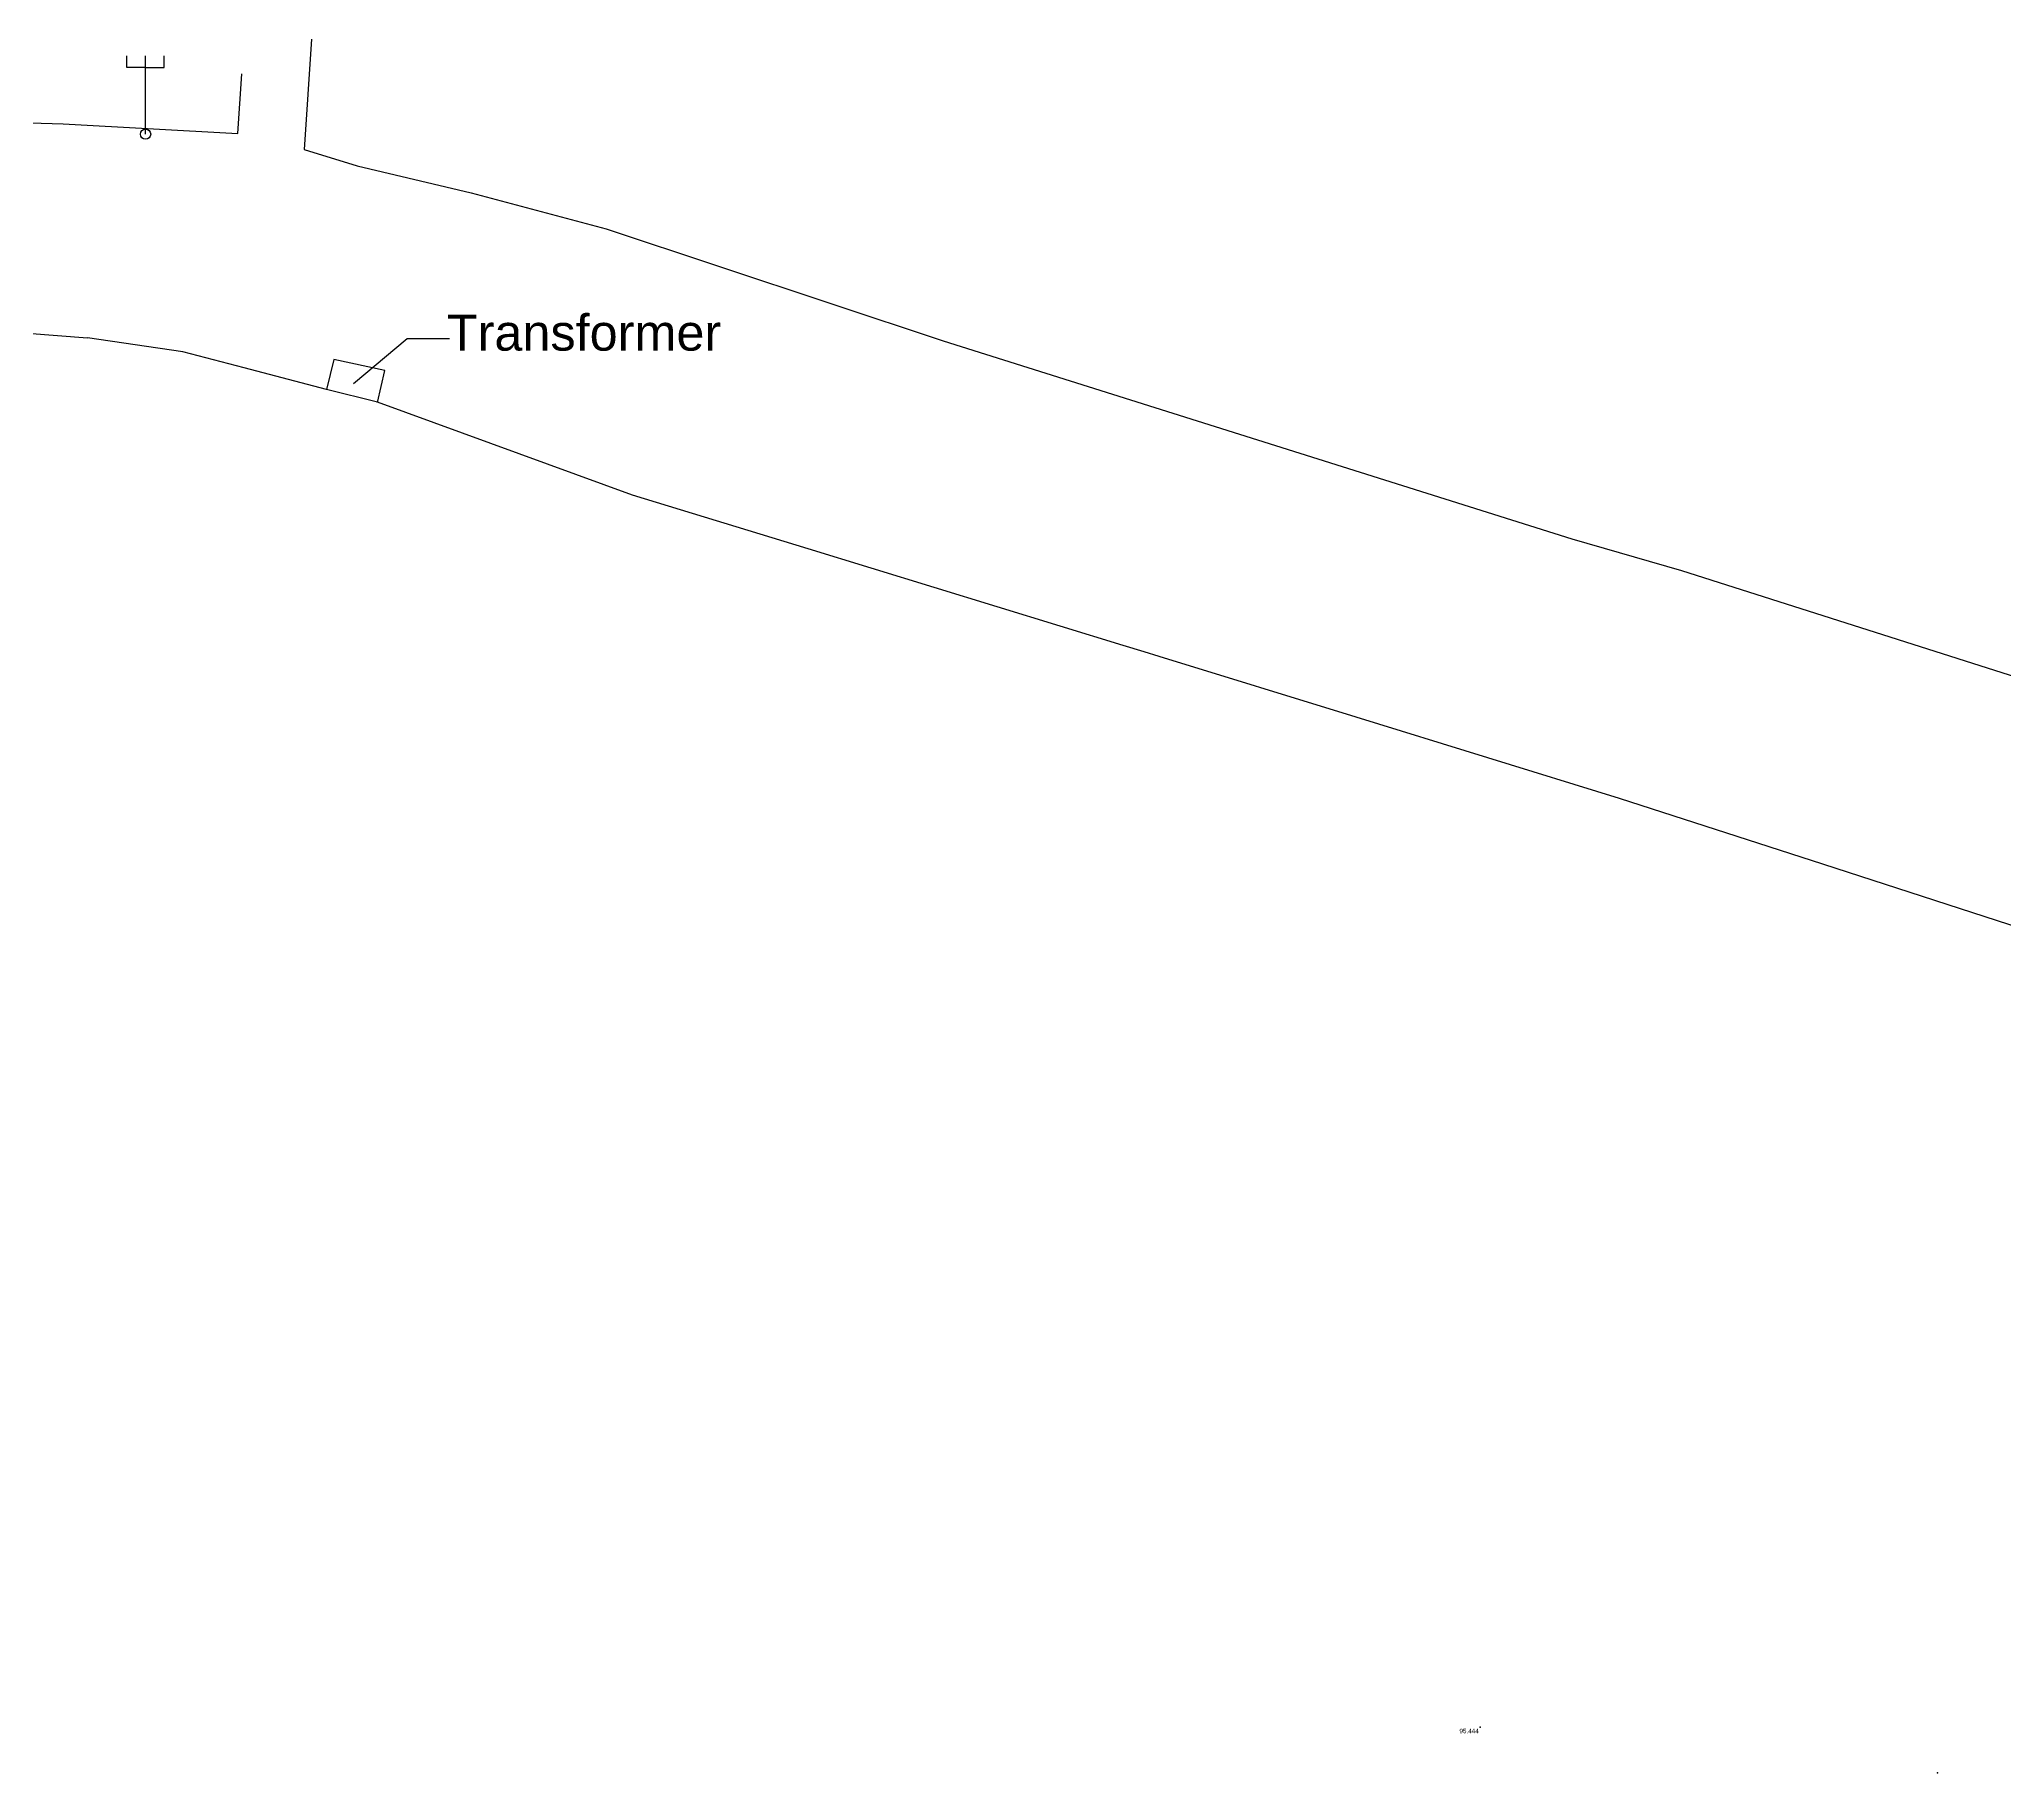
# Model space of a CAD drawing. Header units: millimetres. Extents: x 706139 to 707011, y 753722 to 954403.
# Drawn here: x 706488 to 706618.8, y 954286.1 to 954401.4 of the extents above; entities that cross this region are included whole.
import ezdxf
from ezdxf.enums import TextEntityAlignment as Align

# ---------------------------------------------------------------- set-up
doc = ezdxf.new("R2010")
doc.units = ezdxf.units.MM
doc.linetypes.add('SOLID_LINE', pattern=[0])
for name, color, linetype in [('dim', 7, 'Continuous'), ('EP SYMBOL', 7, 'Continuous'), ('Height', 7, 'Continuous'), ('RD', 5, 'Continuous'), ('TF', 7, 'Continuous')]:
    doc.layers.add(name, color=color, linetype=linetype)
doc.styles.add('ROMANS', font='arial.ttf', dxfattribs={"height": 2.4})
doc.styles.get("Standard").update_dxf_attribs({"font": 'arial.ttf'})
doc.dimstyles.get("Standard").update_dxf_attribs({"dimtxt": 0.18, "dimasz": 0.18, "dimexe": 0.18, "dimexo": 0.0625, "dimgap": 0.09, "dimtad": 0, "dimtih": 1, "dimtoh": 1, "dimdec": 4, "dimzin": 0, "dimdsep": 46, "dimtxsty": 'Standard', "dimcen": 0.09, "dimadec": 0, "dimazin": 0, "dimtfac": 1, "dimtdec": 4, "dimtofl": 0, "dimtmove": 0, "dimatfit": 3, "dimfxl": 1, "dimtolj": 1, "dimtzin": 0, "dimarcsym": 0})

# ---------------------------------------------------------------- blocks, each defined once
blk = doc.blocks.new('EP')
at = {"color": 6}
for p, q in [((-0.415, 1.477), (-0.415, 1.736)), ((0, 1.477), (-0.415, 1.477)), ((0, 1.477), (0, 1.736)), ((0, 0), (0, 1.477)), ((0, 1.477), (0.415, 1.477)), ((0.415, 1.477), (0.415, 1.736))]:
    blk.add_line(p, q, dxfattribs=at)
blk.add_circle((0, 0), 0.113, dxfattribs=at)
blk = doc.blocks.new('FGHFGH')
at = {"layer": 'RD'}
for p, q in [((707754.93574, 954370.1952), (707754.45374, 954362.8702)), ((707750.02874, 954363.9282), (707750.28974, 954367.8942)), ((707731.51674, 954364.7912), (707738.40274, 954364.5692)), ((707738.40274, 954364.5692), (707750.02874, 954363.9282)), ((707754.45374, 954362.8702), (707757.97474, 954361.7752)), ((707757.97474, 954361.7752), (707765.56574, 954359.9892)), ((707765.56574, 954359.9892), (707774.53774, 954357.5972)), ((707774.53774, 954357.5972), (707796.96171, 954350.12924)), ((707733.68374, 954350.8352), (707740.02174, 954350.3432)), ((707746.37474, 954349.3972), (707740.02174, 954350.3432)), ((707796.96171, 954350.12924), (707838.78135, 954336.96616)), ((707750.45474, 954348.3422), (707746.37474, 954349.3972)), ((707755.93574, 954346.9062), (707750.45474, 954348.3422)), ((707759.32174, 954346.0472), (707755.93574, 954346.9062)), ((707776.28733, 954339.86905), (707759.32174, 954346.0472)), ((707787.96783, 954336.29038), (707776.28733, 954339.86905)), ((707838.78135, 954336.96616), (707846.07657, 954334.86208)), ((707808.93207, 954329.86739), (707787.96783, 954336.29038)), ((707846.07657, 954334.86208), (707880.23021, 954323.96293)), ((707810.32896, 954329.43941), (707808.93207, 954329.86739)), ((707811.33301, 954329.13012), (707810.32896, 954329.43941)), ((707824.44572, 954325.0907), (707811.33301, 954329.13012)), ((707841.96416, 954319.69409), (707824.44572, 954325.0907)), ((707855.49133, 954315.32756), (707841.96416, 954319.69409)), ((707879.92364, 954307.39497), (707855.49133, 954315.32756))]:
    blk.add_line(p, q, dxfattribs=at)
at = {"layer": 'TF'}
for p, q in [((707756.42174, 954348.9022), (707755.92674, 954346.8982)), ((707759.80274, 954348.1672), (707756.42174, 954348.9022)), ((707759.32174, 954346.0432), (707759.80274, 954348.1672))]:
    blk.add_line(p, q, dxfattribs=at)
at = {"layer": 'EP SYMBOL', "xscale": 3, "yscale": 3, "zscale": 3}
blk.add_blockref('EP', (707743.89574, 954363.8852), dxfattribs=at)
at = {"layer": 'dim', "insert": (707763.93856, 954351.88307), "char_height": 2.4, "attachment_point": 1, "style": 'ROMANS'}
blk.add_mtext_dynamic_manual_height_columns('Transformer', width=16.4104624, gutter_width=12, heights=[0], dxfattribs=at)
at = {"layer": 'dim'}
blk.add_leader([(707757.7277, 954347.28807), (707761.30778, 954350.28219), (707764.10884, 954350.28219)], dimstyle='Standard', override={"dimgap": 0.09, "dimtad": 0}, dxfattribs=at)

msp = doc.modelspace()

# ---------------------------------------------------------------- linework, layer by layer
at = {"color": 0, "linetype": 'SOLID_LINE'}
for p in [(706583.8674, 954289.118, 95.4444), (706583.8674, 954289.118, 95.4444), (706614.2845, 954286.0953, 95.7298), (706614.2845, 954286.0953, 95.7298)]:
    msp.add_point(p, dxfattribs=at)

# ---------------------------------------------------------------- block references
msp.add_blockref('FGHFGH', (-1248.8207, 31.2158))

# ---------------------------------------------------------------- texts
at = {"layer": 'Height', "color": 4, "linetype": 'SOLID_LINE'}
msp.add_text('95.444', height=0.3, dxfattribs=at).set_placement((706583.7674, 954289.018, 95.4444), align=Align.TOP_RIGHT)
msp.add_text('95.444', height=0.3, dxfattribs=at).set_placement((706583.7674, 954289.018, 95.4444), align=Align.TOP_RIGHT)

doc.saveas('drawing.dxf')
